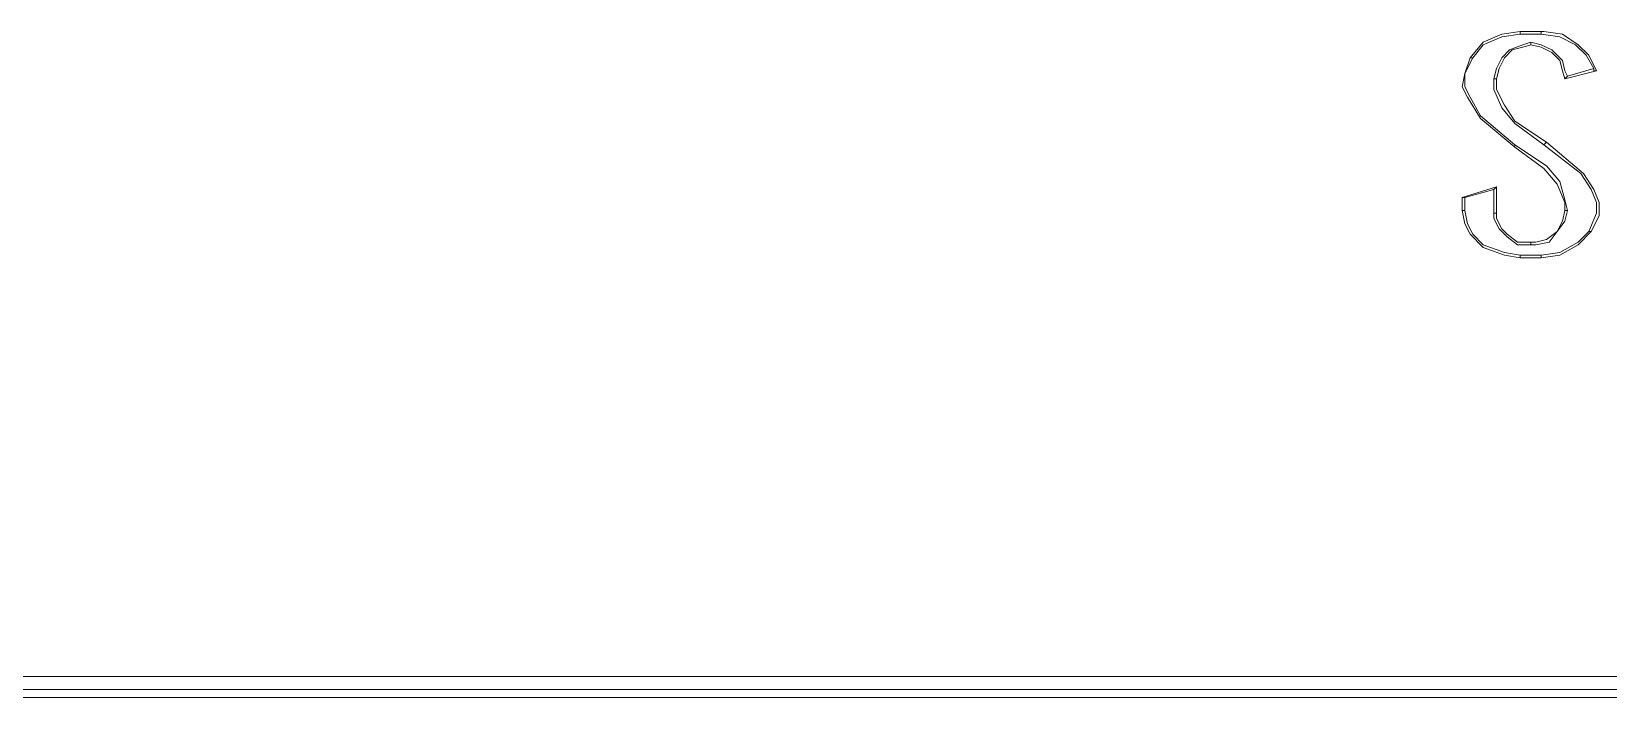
# Model space of a CAD drawing. Header units: centimetres. Extents: x -12.5 to 12.5, y -6.1 to 6.1.
# Drawn here: x 2.024 to 4.137, y -6.128 to -5.236 of the extents above; entities that cross this region are included whole.
import ezdxf

# ---------------------------------------------------------------- set-up
doc = ezdxf.new("R2010")
doc.units = ezdxf.units.CM
doc.header["$MEASUREMENT"] = 0
doc.layers.add('Camada 1', color=7, linetype='Continuous')

msp = doc.modelspace()

# ---------------------------------------------------------------- linework, layer by layer
at = {"layer": 'Camada 1', "color": 251, "lineweight": 9}
for points, knots in [([(4.01839, -5.23554), (4.01839, -5.23554), (3.99368, -5.23907), (3.99368, -5.23907), (3.99368, -5.23907), (3.96898, -5.24965), (3.96898, -5.24965), (3.96898, -5.24965), (3.95133, -5.27083), (3.95133, -5.27083)], [0, 0, 0, 0, 0.3333333, 0.3333333, 0.3333333, 0.6666667, 0.6666667, 0.6666667, 1, 1, 1, 1]), ([(4.12072, -5.28848), (4.12072, -5.28848), (4.11014, -5.2673), (4.11014, -5.2673), (4.11014, -5.2673), (4.09602, -5.25319), (4.09602, -5.25319), (4.09602, -5.25319), (4.07485, -5.23907), (4.07485, -5.23907), (4.07485, -5.23907), (4.05015, -5.23554), (4.05015, -5.23554), (4.05015, -5.23554), (4.04662, -5.23554), (4.04662, -5.23554)], [0, 0, 0, 0, 0.2, 0.2, 0.2, 0.4, 0.4, 0.4, 0.6, 0.6, 0.6, 0.8, 0.8, 0.8, 1, 1, 1, 1]), ([(4.01839, -5.23907), (4.01839, -5.23907), (3.99368, -5.2426), (3.99368, -5.2426), (3.99368, -5.2426), (3.96898, -5.25319), (3.96898, -5.25319), (3.96898, -5.25319), (3.95486, -5.27083), (3.95486, -5.27083)], [0, 0, 0, 0, 0.3333333, 0.3333333, 0.3333333, 0.6666667, 0.6666667, 0.6666667, 1, 1, 1, 1]), ([(3.98309, -5.29906), (3.98309, -5.29906), (3.98662, -5.28495), (3.98662, -5.28495), (3.98662, -5.28495), (3.99368, -5.27083), (3.99368, -5.27083), (3.99368, -5.27083), (4.00427, -5.26024), (4.00427, -5.26024), (4.00427, -5.26024), (4.02192, -5.25319), (4.02192, -5.25319), (4.02192, -5.25319), (4.0325, -5.24965), (4.0325, -5.24965)], [0, 0, 0, 0, 0.2, 0.2, 0.2, 0.4, 0.4, 0.4, 0.6, 0.6, 0.6, 0.8, 0.8, 0.8, 1, 1, 1, 1]), ([(3.98662, -5.29906), (3.98662, -5.29906), (3.99015, -5.28495), (3.99015, -5.28495), (3.99015, -5.28495), (3.99721, -5.27083), (3.99721, -5.27083), (3.99721, -5.27083), (4.00779, -5.26024), (4.00779, -5.26024), (4.00779, -5.26024), (4.02192, -5.25672), (4.02192, -5.25672), (4.02192, -5.25672), (4.0325, -5.25319), (4.0325, -5.25319)], [0, 0, 0, 0, 0.2, 0.2, 0.2, 0.4, 0.4, 0.4, 0.6, 0.6, 0.6, 0.8, 0.8, 0.8, 1, 1, 1, 1]), ([(4.0325, -5.24965), (4.0325, -5.24965), (4.04662, -5.25319), (4.04662, -5.25319), (4.04662, -5.25319), (4.06073, -5.26024), (4.06073, -5.26024), (4.06073, -5.26024), (4.07485, -5.27436), (4.07485, -5.27436), (4.07485, -5.27436), (4.07838, -5.28848), (4.07838, -5.28848), (4.07838, -5.28848), (4.08191, -5.29553), (4.08191, -5.29553)], [0, 0, 0, 0, 0.2, 0.2, 0.2, 0.4, 0.4, 0.4, 0.6, 0.6, 0.6, 0.8, 0.8, 0.8, 1, 1, 1, 1]), ([(4.0325, -5.25319), (4.0325, -5.25319), (4.04662, -5.25672), (4.04662, -5.25672), (4.04662, -5.25672), (4.06073, -5.26377), (4.06073, -5.26377), (4.06073, -5.26377), (4.07132, -5.27436), (4.07132, -5.27436), (4.07132, -5.27436), (4.07485, -5.28848), (4.07485, -5.28848), (4.07485, -5.28848), (4.07838, -5.29906), (4.07838, -5.29906)], [0, 0, 0, 0, 0.2, 0.2, 0.2, 0.4, 0.4, 0.4, 0.6, 0.6, 0.6, 0.8, 0.8, 0.8, 1, 1, 1, 1]), ([(4.1172, -5.28495), (4.1172, -5.28495), (4.10661, -5.2673), (4.10661, -5.2673), (4.10661, -5.2673), (4.09249, -5.25319), (4.09249, -5.25319), (4.09249, -5.25319), (4.07132, -5.2426), (4.07132, -5.2426), (4.07132, -5.2426), (4.04662, -5.23907), (4.04662, -5.23907)], [0, 0, 0, 0, 0.25, 0.25, 0.25, 0.5, 0.5, 0.5, 0.75, 0.75, 0.75, 1, 1, 1, 1]), ([(3.95133, -5.27083), (3.95133, -5.27083), (3.94427, -5.29201), (3.94427, -5.29201), (3.94427, -5.29201), (3.94075, -5.30965), (3.94075, -5.30965), (3.94075, -5.30965), (3.9478, -5.32377), (3.9478, -5.32377), (3.9478, -5.32377), (3.96544, -5.352), (3.96544, -5.352), (3.96544, -5.352), (4.01132, -5.39082), (4.01132, -5.39082)], [0, 0, 0, 0, 0.2, 0.2, 0.2, 0.4, 0.4, 0.4, 0.6, 0.6, 0.6, 0.8, 0.8, 0.8, 1, 1, 1, 1]), ([(3.95486, -5.27083), (3.95486, -5.27083), (3.94427, -5.29201), (3.94427, -5.29201), (3.94427, -5.29201), (3.94427, -5.30965), (3.94427, -5.30965), (3.94427, -5.30965), (3.95133, -5.32377), (3.95133, -5.32377), (3.95133, -5.32377), (3.96544, -5.34847), (3.96544, -5.34847), (3.96544, -5.34847), (4.01132, -5.38729), (4.01132, -5.38729)], [0, 0, 0, 0, 0.2, 0.2, 0.2, 0.4, 0.4, 0.4, 0.6, 0.6, 0.6, 0.8, 0.8, 0.8, 1, 1, 1, 1]), ([(4.05015, -5.38729), (4.05015, -5.38729), (4.01132, -5.35906), (4.01132, -5.35906), (4.01132, -5.35906), (3.99368, -5.33789), (3.99368, -5.33789), (3.99368, -5.33789), (3.98309, -5.31318), (3.98309, -5.31318), (3.98309, -5.31318), (3.98309, -5.29906), (3.98309, -5.29906)], [0, 0, 0, 0, 0.25, 0.25, 0.25, 0.5, 0.5, 0.5, 0.75, 0.75, 0.75, 1, 1, 1, 1]), ([(4.05368, -5.38377), (4.05368, -5.38377), (4.01132, -5.35552), (4.01132, -5.35552), (4.01132, -5.35552), (3.99721, -5.33436), (3.99721, -5.33436), (3.99721, -5.33436), (3.98662, -5.31318), (3.98662, -5.31318), (3.98662, -5.31318), (3.98662, -5.29906), (3.98662, -5.29906)], [0, 0, 0, 0, 0.25, 0.25, 0.25, 0.5, 0.5, 0.5, 0.75, 0.75, 0.75, 1, 1, 1, 1]), ([(4.1172, -5.28495), (4.1172, -5.28495), (4.1172, -5.28848), (4.1172, -5.28848), (4.1172, -5.28848), (4.12072, -5.28848), (4.12072, -5.28848)], [0, 0, 0, 0, 0.5, 0.5, 0.5, 1, 1, 1, 1]), ([(4.11367, -5.50375), (4.11367, -5.50375), (4.12426, -5.48258), (4.12426, -5.48258), (4.12426, -5.48258), (4.12426, -5.46494), (4.12426, -5.46494), (4.12426, -5.46494), (4.1172, -5.44729), (4.1172, -5.44729), (4.1172, -5.44729), (4.10308, -5.42611), (4.10308, -5.42611), (4.10308, -5.42611), (4.05368, -5.38377), (4.05368, -5.38377)], [0, 0, 0, 0, 0.2, 0.2, 0.2, 0.4, 0.4, 0.4, 0.6, 0.6, 0.6, 0.8, 0.8, 0.8, 1, 1, 1, 1]), ([(4.01132, -5.38729), (4.01132, -5.38729), (4.05368, -5.41553), (4.05368, -5.41553), (4.05368, -5.41553), (4.07132, -5.4367), (4.07132, -5.4367), (4.07132, -5.4367), (4.07838, -5.46141), (4.07838, -5.46141), (4.07838, -5.46141), (4.08191, -5.47552), (4.08191, -5.47552)], [0, 0, 0, 0, 0.25, 0.25, 0.25, 0.5, 0.5, 0.5, 0.75, 0.75, 0.75, 1, 1, 1, 1]), ([(4.01132, -5.39082), (4.01132, -5.39082), (4.05015, -5.41905), (4.05015, -5.41905), (4.05015, -5.41905), (4.06779, -5.44023), (4.06779, -5.44023), (4.06779, -5.44023), (4.07838, -5.46494), (4.07838, -5.46494), (4.07838, -5.46494), (4.07838, -5.47552), (4.07838, -5.47552)], [0, 0, 0, 0, 0.25, 0.25, 0.25, 0.5, 0.5, 0.5, 0.75, 0.75, 0.75, 1, 1, 1, 1]), ([(4.11014, -5.50375), (4.11014, -5.50375), (4.12072, -5.47905), (4.12072, -5.47905), (4.12072, -5.47905), (4.12072, -5.46494), (4.12072, -5.46494), (4.12072, -5.46494), (4.11367, -5.44729), (4.11367, -5.44729), (4.11367, -5.44729), (4.09956, -5.42611), (4.09956, -5.42611), (4.09956, -5.42611), (4.05015, -5.38729), (4.05015, -5.38729)], [0, 0, 0, 0, 0.2, 0.2, 0.2, 0.4, 0.4, 0.4, 0.6, 0.6, 0.6, 0.8, 0.8, 0.8, 1, 1, 1, 1]), ([(3.94075, -5.47552), (3.94075, -5.47552), (3.94427, -5.49317), (3.94427, -5.49317), (3.94427, -5.49317), (3.95133, -5.50728), (3.95133, -5.50728), (3.95133, -5.50728), (3.96898, -5.52493), (3.96898, -5.52493), (3.96898, -5.52493), (3.99721, -5.53551), (3.99721, -5.53551), (3.99721, -5.53551), (4.01839, -5.53905), (4.01839, -5.53905)], [0, 0, 0, 0, 0.2, 0.2, 0.2, 0.4, 0.4, 0.4, 0.6, 0.6, 0.6, 0.8, 0.8, 0.8, 1, 1, 1, 1]), ([(3.94427, -5.47552), (3.94427, -5.47552), (3.9478, -5.49317), (3.9478, -5.49317), (3.9478, -5.49317), (3.95486, -5.50728), (3.95486, -5.50728), (3.95486, -5.50728), (3.96898, -5.5214), (3.96898, -5.5214), (3.96898, -5.5214), (3.99721, -5.53198), (3.99721, -5.53198), (3.99721, -5.53198), (4.01839, -5.53551), (4.01839, -5.53551)], [0, 0, 0, 0, 0.2, 0.2, 0.2, 0.4, 0.4, 0.4, 0.6, 0.6, 0.6, 0.8, 0.8, 0.8, 1, 1, 1, 1]), ([(4.0325, -5.5214), (4.0325, -5.5214), (4.01485, -5.5214), (4.01485, -5.5214), (4.01485, -5.5214), (4.00074, -5.51081), (4.00074, -5.51081), (4.00074, -5.51081), (3.99015, -5.50022), (3.99015, -5.50022), (3.99015, -5.50022), (3.98309, -5.4861), (3.98309, -5.4861), (3.98309, -5.4861), (3.98309, -5.47905), (3.98309, -5.47905)], [0, 0, 0, 0, 0.2, 0.2, 0.2, 0.4, 0.4, 0.4, 0.6, 0.6, 0.6, 0.8, 0.8, 0.8, 1, 1, 1, 1]), ([(4.0325, -5.51787), (4.0325, -5.51787), (4.01485, -5.51787), (4.01485, -5.51787), (4.01485, -5.51787), (4.00074, -5.50728), (4.00074, -5.50728), (4.00074, -5.50728), (3.99368, -5.50022), (3.99368, -5.50022), (3.99368, -5.50022), (3.98662, -5.4861), (3.98662, -5.4861), (3.98662, -5.4861), (3.98662, -5.47905), (3.98662, -5.47905)], [0, 0, 0, 0, 0.2, 0.2, 0.2, 0.4, 0.4, 0.4, 0.6, 0.6, 0.6, 0.8, 0.8, 0.8, 1, 1, 1, 1]), ([(4.08191, -5.47552), (4.08191, -5.47552), (4.07838, -5.48964), (4.07838, -5.48964), (4.07838, -5.48964), (4.06779, -5.50375), (4.06779, -5.50375), (4.06779, -5.50375), (4.0572, -5.51787), (4.0572, -5.51787), (4.0572, -5.51787), (4.03955, -5.5214), (4.03955, -5.5214), (4.03955, -5.5214), (4.0325, -5.5214), (4.0325, -5.5214)], [0, 0, 0, 0, 0.2, 0.2, 0.2, 0.4, 0.4, 0.4, 0.6, 0.6, 0.6, 0.8, 0.8, 0.8, 1, 1, 1, 1]), ([(4.07838, -5.47552), (4.07838, -5.47552), (4.07485, -5.48964), (4.07485, -5.48964), (4.07485, -5.48964), (4.06779, -5.50375), (4.06779, -5.50375), (4.06779, -5.50375), (4.05368, -5.51434), (4.05368, -5.51434), (4.05368, -5.51434), (4.03955, -5.51787), (4.03955, -5.51787), (4.03955, -5.51787), (4.0325, -5.51787), (4.0325, -5.51787)], [0, 0, 0, 0, 0.2, 0.2, 0.2, 0.4, 0.4, 0.4, 0.6, 0.6, 0.6, 0.8, 0.8, 0.8, 1, 1, 1, 1]), ([(4.08191, -5.47552), (4.08191, -5.47552), (4.08191, -5.47552), (4.08191, -5.47552), (4.08191, -5.47552), (4.07838, -5.47552), (4.07838, -5.47552)], [0, 0, 0, 0, 0.5, 0.5, 0.5, 1, 1, 1, 1]), ([(4.04662, -5.53551), (4.04662, -5.53551), (4.07132, -5.53198), (4.07132, -5.53198), (4.07132, -5.53198), (4.09602, -5.51787), (4.09602, -5.51787), (4.09602, -5.51787), (4.11014, -5.50375), (4.11014, -5.50375)], [0, 0, 0, 0, 0.3333333, 0.3333333, 0.3333333, 0.6666667, 0.6666667, 0.6666667, 1, 1, 1, 1]), ([(4.04662, -5.53905), (4.04662, -5.53905), (4.07132, -5.53551), (4.07132, -5.53551), (4.07132, -5.53551), (4.09602, -5.5214), (4.09602, -5.5214), (4.09602, -5.5214), (4.11367, -5.50375), (4.11367, -5.50375)], [0, 0, 0, 0, 0.3333333, 0.3333333, 0.3333333, 0.6666667, 0.6666667, 0.6666667, 1, 1, 1, 1])]:
    msp.add_open_spline(points, degree=3, knots=knots, dxfattribs=at)
for points in [[(4.01839, -5.23907), (4.01839, -5.23907), (4.01839, -5.23554), (4.01839, -5.23554)], [(4.04662, -5.23554), (4.04662, -5.23554), (4.01839, -5.23554), (4.01839, -5.23554)], [(4.04662, -5.23907), (4.04662, -5.23907), (4.04662, -5.23554), (4.04662, -5.23554)], [(4.04662, -5.23907), (4.04662, -5.23907), (4.01839, -5.23907), (4.01839, -5.23907)], [(4.0325, -5.24965), (4.0325, -5.24965), (4.0325, -5.25319), (4.0325, -5.25319)], [(3.95486, -5.27083), (3.95486, -5.27083), (3.95133, -5.27083), (3.95133, -5.27083)], [(3.98309, -5.29906), (3.98309, -5.29906), (3.98662, -5.29906), (3.98662, -5.29906)], [(4.07838, -5.29906), (4.07838, -5.29906), (4.12072, -5.28848), (4.12072, -5.28848)], [(4.08191, -5.29553), (4.08191, -5.29553), (4.07838, -5.29906), (4.07838, -5.29906)], [(4.08191, -5.29553), (4.08191, -5.29553), (4.1172, -5.28495), (4.1172, -5.28495)], [(4.05015, -5.38729), (4.05015, -5.38729), (4.05368, -5.38377), (4.05368, -5.38377)], [(4.01132, -5.38729), (4.01132, -5.38729), (4.01132, -5.39082), (4.01132, -5.39082)], [(3.98662, -5.44376), (3.98662, -5.44376), (3.94075, -5.45787), (3.94075, -5.45787)], [(3.98309, -5.44729), (3.98309, -5.44729), (3.94427, -5.45787), (3.94427, -5.45787)], [(3.98309, -5.44729), (3.98309, -5.44729), (3.98662, -5.44376), (3.98662, -5.44376)], [(3.98309, -5.47905), (3.98309, -5.47905), (3.98309, -5.44729), (3.98309, -5.44729)], [(3.98662, -5.47905), (3.98662, -5.47905), (3.98662, -5.44376), (3.98662, -5.44376)], [(3.94427, -5.45787), (3.94427, -5.45787), (3.94075, -5.45787), (3.94075, -5.45787)], [(3.94075, -5.45787), (3.94075, -5.45787), (3.94075, -5.47552), (3.94075, -5.47552)], [(3.94427, -5.45787), (3.94427, -5.45787), (3.94427, -5.47552), (3.94427, -5.47552)], [(3.94427, -5.47552), (3.94427, -5.47552), (3.94075, -5.47552), (3.94075, -5.47552)], [(3.98309, -5.47905), (3.98309, -5.47905), (3.98662, -5.47905), (3.98662, -5.47905)], [(4.11014, -5.50375), (4.11014, -5.50375), (4.11367, -5.50375), (4.11367, -5.50375)], [(4.0325, -5.5214), (4.0325, -5.5214), (4.0325, -5.51787), (4.0325, -5.51787)], [(4.01839, -5.53551), (4.01839, -5.53551), (4.01839, -5.53905), (4.01839, -5.53905)], [(4.01839, -5.53551), (4.01839, -5.53551), (4.04662, -5.53551), (4.04662, -5.53551)], [(4.01839, -5.53905), (4.01839, -5.53905), (4.04662, -5.53905), (4.04662, -5.53905)], [(4.04662, -5.53551), (4.04662, -5.53551), (4.04662, -5.53905), (4.04662, -5.53905)], [(-1.9388, -6.10018), (-1.9388, -6.10018), (5.98411, -6.10018), (5.98411, -6.10018)], [(5.98411, -6.11783), (5.98411, -6.11783), (-1.9388, -6.11783), (-1.9388, -6.11783)], [(-1.9388, -6.12841), (-1.9388, -6.12841), (5.98411, -6.12841), (5.98411, -6.12841)]]:
    msp.add_open_spline(points, degree=3, dxfattribs=at)

doc.saveas('drawing.dxf')
